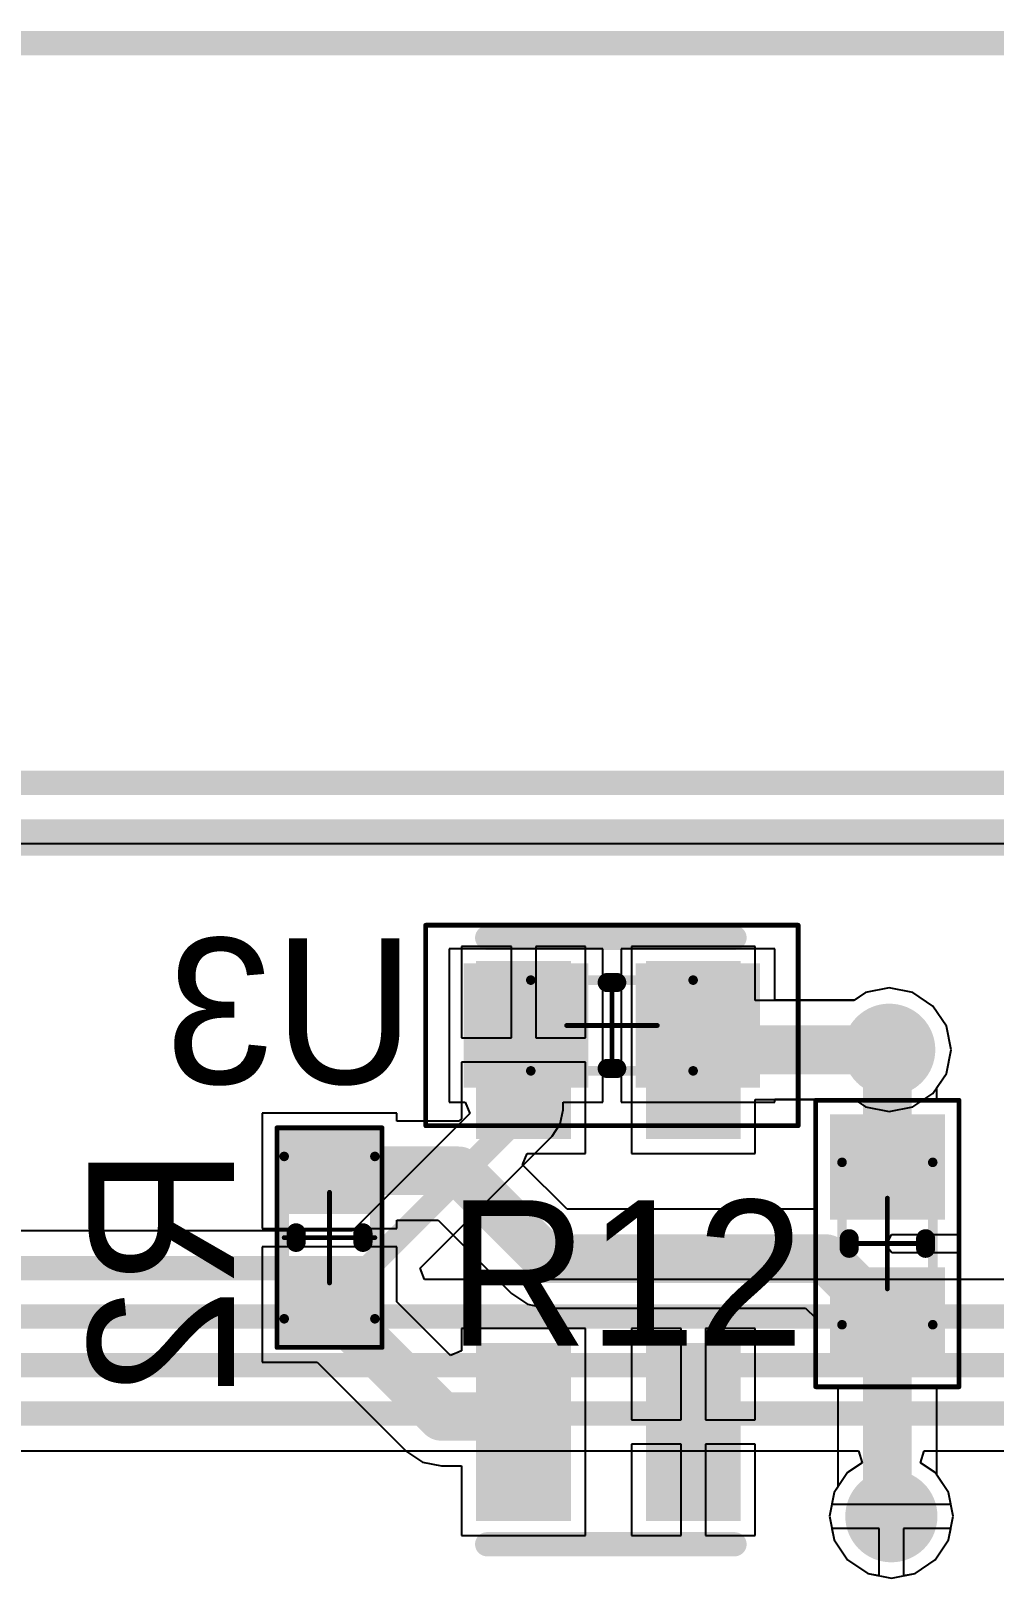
# Model space of a CAD drawing. Header units: millimetres. Extents: x 0 to 146, y 0 to 35.
# Drawn here: x 99.47 to 109.56, y 17.84 to 34.04 of the extents above; entities that cross this region are included whole.
import ezdxf

# ---------------------------------------------------------------- set-up
doc = ezdxf.new("R2010")
doc.units = ezdxf.units.MM
for name, color, linetype in [('BottomLayer', 5, 'Continuous'), ('BottomOverlay', 54, 'Continuous'), ('BottomPaste', 16, 'Continuous'), ('BottomSolder', 6, 'Continuous'), ('Mechanical1', 6, 'Continuous'), ('Mechanical13', 56, 'Continuous'), ('Mechanical15', 56, 'Continuous'), ('MultiLayer', 9, 'Continuous'), ('TopLayer', 1, 'Continuous'), ('TopOverlay', 2, 'Continuous'), ('TopPaste', 8, 'Continuous'), ('TopSolder', 216, 'Continuous'), ('ViaHoleLayer', 16, 'Continuous')]:
    doc.layers.add(name, color=color, linetype=linetype)

# ---------------------------------------------------------------- blocks, each defined once
blk = doc.blocks.new('QRE1113GR_B_16')
at = {"layer": 'BottomLayer'}
for points in [[(-2.82999942, 0.4939995199999999), (-1.17000274, 0.4939995199999999), (-2.82999942, 1.28400048), (-1.17000274, 1.28400048)], [(1.17000274, 0.4939995199999999), (2.82999942, 0.4939995199999999), (1.17000274, 1.28400048), (2.82999942, 1.28400048)], [(-2.82999942, -1.28400048), (-1.17000274, -1.28400048), (-2.82999942, -0.4939995199999999), (-1.17000274, -0.4939995199999999)], [(1.17000274, -1.28400048), (2.82999942, -1.28400048), (1.17000274, -0.4939995199999999), (2.82999942, -0.4939995199999999)]]:
    blk.add_solid(points, dxfattribs=at)
at = {"layer": 'BottomOverlay', "const_width": 0.254}
for points in [[(-3.175, -1.27), (-3.175, 1.3199999)], [(3.175, -1.27), (3.175, 1.3199999)], [(1.651, -2.032), (1.524, -2.032)]]:
    blk.add_lwpolyline(points, dxfattribs=at)
at = {"layer": 'BottomOverlay', "const_width": 0.127}
for points in [[(-3.2385, 1.3199999, 1), (-3.1115, 1.3199999, 1)], [(3.1115, 1.3199999, 1), (3.2385, 1.3199999, 1)], [(-3.2385, -1.27, 1), (-3.1115, -1.27, 1)], [(3.1115, -1.27, 1), (3.2385, -1.27, 1)], [(1.4605, -2.032, 1), (1.5875, -2.032, 1)], [(1.5875, -2.032, 1), (1.7145, -2.032, 1)]]:
    blk.add_lwpolyline(points, format="xyb", close=True, dxfattribs=at)
at = {"layer": 'BottomPaste'}
for points in [[(-2.82999942, 0.4939995199999999), (-1.17000274, 0.4939995199999999), (-2.82999942, 1.28400048), (-1.17000274, 1.28400048)], [(1.17000274, 0.4939995199999999), (2.82999942, 0.4939995199999999), (1.17000274, 1.28400048), (2.82999942, 1.28400048)], [(-2.82999942, -1.28400048), (-1.17000274, -1.28400048), (-2.82999942, -0.4939995199999999), (-1.17000274, -0.4939995199999999)], [(1.17000274, -1.28400048), (2.82999942, -1.28400048), (1.17000274, -0.4939995199999999), (2.82999942, -0.4939995199999999)]]:
    blk.add_solid(points, dxfattribs=at)
at = {"layer": 'BottomSolder'}
for points in [[(-2.93159942, 0.39239952), (-1.06840274, 0.39239952), (-2.93159942, 1.38560048), (-1.06840274, 1.38560048)], [(1.06840274, 0.39239952), (2.93159942, 0.39239952), (1.06840274, 1.38560048), (2.93159942, 1.38560048)], [(-2.93159942, -1.38560048), (-1.06840274, -1.38560048), (-2.93159942, -0.39239952), (-1.06840274, -0.39239952)], [(1.06840274, -1.38560048), (2.93159942, -1.38560048), (1.06840274, -0.39239952), (2.93159942, -0.39239952)]]:
    blk.add_solid(points, dxfattribs=at)
blk = doc.blocks.new('RESC0603_1608__M_51')
at = {"layer": 'Mechanical13', "const_width": 0.0999998}
for points in [[(0.8500008399999999, 0.47500032), (-0.8499983, 0.47500032)], [(-0.8499983, 0.47500032), (-0.8499983, -0.47499778)], [(0.8500008399999999, 0.47500032), (0.8500008399999999, -0.47499778)], [(0.8500008399999999, -0.47499778), (-0.8499983, -0.47499778)]]:
    blk.add_lwpolyline(points, dxfattribs=at)
at = {"layer": 'Mechanical13', "const_width": 0.0499999}
for points in [[(-0.8749969799999999, 0.47500032, 1), (-0.8249996199999998, 0.47500032, 1)], [(-0.8749969799999999, 0.47500032, 1), (-0.8249996199999998, 0.47500032, 1)], [(0.8250021599999999, 0.47500032, 1), (0.87499952, 0.47500032, 1)], [(0.8250021599999999, 0.47500032, 1), (0.87499952, 0.47500032, 1)], [(-0.8749969799999999, -0.47499778, 1), (-0.8249996199999998, -0.47499778, 1)], [(-0.8749969799999999, -0.47499778, 1), (-0.8249996199999998, -0.47499778, 1)], [(0.8250021599999999, -0.47499778, 1), (0.87499952, -0.47499778, 1)], [(0.8250021599999999, -0.47499778, 1), (0.87499952, -0.47499778, 1)]]:
    blk.add_lwpolyline(points, format="xyb", close=True, dxfattribs=at)
at = {"layer": 'Mechanical15', "const_width": 0.0499999}
for points in [[(1.95000118, 1.05000044), (-1.94999864, 1.05000044)], [(-1.94999864, 1.05000044), (-1.94999864, -1.0499979)], [(1.95000118, 1.05000044), (1.95000118, -1.0499979)], [(2.54e-06, 0.47500032), (2.54e-06, -0.47499778)], [(0.47500286, 2.54e-06), (-0.47499778, 2.54e-06)], [(1.95000118, -1.0499979), (-1.94999864, -1.0499979)]]:
    blk.add_lwpolyline(points, dxfattribs=at)
at = {"layer": 'Mechanical15', "const_width": 0.02499868}
for points in [[(-1.96249798, 1.05000044, 1), (-1.9374993, 1.05000044, 1)], [(-1.96249798, 1.05000044, 1), (-1.9374993, 1.05000044, 1)], [(1.93750184, 1.05000044, 1), (1.96250052, 1.05000044, 1)], [(1.93750184, 1.05000044, 1), (1.96250052, 1.05000044, 1)], [(-0.0124968, 0.47500032, 1), (0.01250188, 0.47500032, 1)], [(-0.48749712, 2.54e-06, 1), (-0.46249844, 2.54e-06, 1)], [(0.46250352, 2.54e-06, 1), (0.4875022, 2.54e-06, 1)], [(-0.0124968, -0.47499778, 1), (0.01250188, -0.47499778, 1)], [(-1.96249798, -1.0499979, 1), (-1.9374993, -1.0499979, 1)], [(-1.96249798, -1.0499979, 1), (-1.9374993, -1.0499979, 1)], [(1.93750184, -1.0499979, 1), (1.96250052, -1.0499979, 1)], [(1.93750184, -1.0499979, 1), (1.96250052, -1.0499979, 1)]]:
    blk.add_lwpolyline(points, format="xyb", close=True, dxfattribs=at)
at = {"layer": 'TopLayer'}
for points in [[(-0.3499993, -0.54999636), (-0.3499993, 0.55000144), (-1.4499971, -0.54999636), (-1.4499971, 0.55000144)], [(1.44999964, -0.54999636), (1.44999964, 0.55000144), (0.35000184, -0.54999636), (0.35000184, 0.55000144)]]:
    blk.add_solid(points, dxfattribs=at)
at = {"layer": 'TopOverlay', "const_width": 0.1999996}
for points in [[(0.0499999, 0.4500016399999999), (-0.0499999, 0.4500016399999999)], [(0.0499999, -0.4500016399999999), (-0.0499999, -0.4500016399999999)]]:
    blk.add_lwpolyline(points, dxfattribs=at)
at = {"layer": 'TopOverlay', "const_width": 0.0999998}
for points in [[(-0.0999998, 0.4500016399999999, 1), (0, 0.4500016399999999, 1)], [(0, 0.4500016399999999, 1), (0.0999998, 0.4500016399999999, 1)], [(-0.0999998, -0.4500016399999999, 1), (0, -0.4500016399999999, 1)], [(0, -0.4500016399999999, 1), (0.0999998, -0.4500016399999999, 1)]]:
    blk.add_lwpolyline(points, format="xyb", close=True, dxfattribs=at)
at = {"layer": 'TopPaste'}
for points in [[(-0.3499993, -0.54999636), (-0.3499993, 0.55000144), (-1.4499971, -0.54999636), (-1.4499971, 0.55000144)], [(1.44999964, -0.54999636), (1.44999964, 0.55000144), (0.35000184, -0.54999636), (0.35000184, 0.55000144)]]:
    blk.add_solid(points, dxfattribs=at)
at = {"layer": 'TopSolder'}
for points in [[(-0.2483993, -0.65159636), (-0.2483993, 0.65160144), (-1.5515971, -0.65159636), (-1.5515971, 0.65160144)], [(1.55159964, -0.65159636), (1.55159964, 0.65160144), (0.24840184, -0.65159636), (0.24840184, 0.65160144)]]:
    blk.add_solid(points, dxfattribs=at)
blk = doc.blocks.new('RESC0603_1608__N_B_60')
at = {"layer": 'BottomLayer'}
for points in [[(-1.2499975, 0.499999), (-1.2499975, -0.499999), (-0.3499993, 0.499999), (-0.3499993, -0.499999)], [(0.35000184, 0.499999), (0.35000184, -0.499999), (1.25000004, 0.499999), (1.25000004, -0.499999)]]:
    blk.add_solid(points, dxfattribs=at)
at = {"layer": 'BottomOverlay', "const_width": 0.1999996}
for points in [[(0.0499999, 0.3999992), (-0.0499999, 0.3999992)], [(0.0499999, -0.3999992), (-0.0499999, -0.3999992)]]:
    blk.add_lwpolyline(points, dxfattribs=at)
at = {"layer": 'BottomOverlay', "const_width": 0.0999998}
for points in [[(-0.0999998, 0.3999992, 1), (0, 0.3999992, 1)], [(0, 0.3999992, 1), (0.0999998, 0.3999992, 1)], [(-0.0999998, -0.3999992, 1), (0, -0.3999992, 1)], [(0, -0.3999992, 1), (0.0999998, -0.3999992, 1)]]:
    blk.add_lwpolyline(points, format="xyb", close=True, dxfattribs=at)
at = {"layer": 'BottomPaste'}
for points in [[(-1.2499975, 0.499999), (-1.2499975, -0.499999), (-0.3499993, 0.499999), (-0.3499993, -0.499999)], [(0.35000184, 0.499999), (0.35000184, -0.499999), (1.25000004, 0.499999), (1.25000004, -0.499999)]]:
    blk.add_solid(points, dxfattribs=at)
at = {"layer": 'BottomSolder'}
for points in [[(-1.3515975, 0.601599), (-1.3515975, -0.601599), (-0.2483993, 0.601599), (-0.2483993, -0.601599)], [(0.24840184, 0.601599), (0.24840184, -0.601599), (1.35160004, 0.601599), (1.35160004, -0.601599)]]:
    blk.add_solid(points, dxfattribs=at)
at = {"layer": 'Mechanical13', "const_width": 0.0999998}
for points in [[(0.8500008399999999, 0.47500032), (-0.8499983, 0.47500032)], [(-0.8499983, -0.47499778), (-0.8499983, 0.47500032)], [(0.8500008399999999, -0.47499778), (0.8500008399999999, 0.47500032)], [(0.8500008399999999, -0.47499778), (-0.8499983, -0.47499778)]]:
    blk.add_lwpolyline(points, dxfattribs=at)
at = {"layer": 'Mechanical13', "const_width": 0.0499999}
for points in [[(-0.8749969799999999, 0.47500032, 1), (-0.8249996199999998, 0.47500032, 1)], [(-0.8749969799999999, 0.47500032, 1), (-0.8249996199999998, 0.47500032, 1)], [(0.8250021599999999, 0.47500032, 1), (0.87499952, 0.47500032, 1)], [(0.8250021599999999, 0.47500032, 1), (0.87499952, 0.47500032, 1)], [(-0.8749969799999999, -0.47499778, 1), (-0.8249996199999998, -0.47499778, 1)], [(-0.8749969799999999, -0.47499778, 1), (-0.8249996199999998, -0.47499778, 1)], [(0.8250021599999999, -0.47499778, 1), (0.87499952, -0.47499778, 1)], [(0.8250021599999999, -0.47499778, 1), (0.87499952, -0.47499778, 1)]]:
    blk.add_lwpolyline(points, format="xyb", close=True, dxfattribs=at)
at = {"layer": 'Mechanical15', "const_width": 0.0499999}
for points in [[(1.50000208, 0.75000104), (-1.49999954, 0.75000104)], [(-1.49999954, -0.7499985), (-1.49999954, 0.75000104)], [(1.50000208, -0.7499985), (1.50000208, 0.75000104)], [(2.54e-06, -0.47499778), (2.54e-06, 0.47500032)], [(0.47500286, 0), (-0.47499778, 0)], [(1.50000208, -0.7499985), (-1.49999954, -0.7499985)]]:
    blk.add_lwpolyline(points, dxfattribs=at)
at = {"layer": 'Mechanical15', "const_width": 0.02499868}
for points in [[(-1.51249888, 0.75000104, 1), (-1.4875002, 0.75000104, 1)], [(-1.51249888, 0.75000104, 1), (-1.4875002, 0.75000104, 1)], [(1.48750274, 0.75000104, 1), (1.51250142, 0.75000104, 1)], [(1.48750274, 0.75000104, 1), (1.51250142, 0.75000104, 1)], [(-0.0124968, 0.47500032, 1), (0.01250188, 0.47500032, 1)], [(-0.48749712, 0, 1), (-0.46249844, 0, 1)], [(0.46250352, 0, 1), (0.4875022, 0, 1)], [(-0.0124968, -0.47499778, 1), (0.01250188, -0.47499778, 1)], [(-1.51249888, -0.7499985, 1), (-1.4875002, -0.7499985, 1)], [(-1.51249888, -0.7499985, 1), (-1.4875002, -0.7499985, 1)], [(1.48750274, -0.7499985, 1), (1.51250142, -0.7499985, 1)], [(1.48750274, -0.7499985, 1), (1.51250142, -0.7499985, 1)]]:
    blk.add_lwpolyline(points, format="xyb", close=True, dxfattribs=at)
blk = doc.blocks.new('RESC0603_1608__L_B_61')
at = {"layer": 'BottomLayer'}
for points in [[(-1.0499979, 0.44999656), (-1.0499979, -0.4500016399999999), (-0.3499993, 0.44999656), (-0.3499993, -0.4500016399999999)], [(0.35000184, 0.44999656), (0.35000184, -0.4500016399999999), (1.05000044, 0.44999656), (1.05000044, -0.4500016399999999)]]:
    blk.add_solid(points, dxfattribs=at)
at = {"layer": 'BottomOverlay', "const_width": 0.1999996}
for points in [[(-0.0499999, 0.35000184), (0.0499999, 0.35000184)], [(-0.0499999, -0.35000184), (0.0499999, -0.35000184)]]:
    blk.add_lwpolyline(points, dxfattribs=at)
at = {"layer": 'BottomOverlay', "const_width": 0.0999998}
for points in [[(-0.0999998, 0.35000184, 1), (0, 0.35000184, 1)], [(0, 0.35000184, 1), (0.0999998, 0.35000184, 1)], [(-0.0999998, -0.35000184, 1), (0, -0.35000184, 1)], [(0, -0.35000184, 1), (0.0999998, -0.35000184, 1)]]:
    blk.add_lwpolyline(points, format="xyb", close=True, dxfattribs=at)
at = {"layer": 'BottomPaste'}
for points in [[(-1.0499979, 0.44999656), (-1.0499979, -0.4500016399999999), (-0.3499993, 0.44999656), (-0.3499993, -0.4500016399999999)], [(0.35000184, 0.44999656), (0.35000184, -0.4500016399999999), (1.05000044, 0.44999656), (1.05000044, -0.4500016399999999)]]:
    blk.add_solid(points, dxfattribs=at)
at = {"layer": 'BottomSolder'}
for points in [[(-1.1515979, 0.55159656), (-1.1515979, -0.5516016399999999), (-0.2483993, 0.55159656), (-0.2483993, -0.5516016399999999)], [(0.24840184, 0.55159656), (0.24840184, -0.5516016399999999), (1.15160044, 0.55159656), (1.15160044, -0.5516016399999999)]]:
    blk.add_solid(points, dxfattribs=at)
at = {"layer": 'Mechanical13', "const_width": 0.0999998}
for points in [[(-0.8499983, 0.47499778), (-0.8499983, -0.47500286)], [(-0.8499983, 0.47499778), (0.8500008399999999, 0.47499778)], [(0.8500008399999999, 0.47499778), (0.8500008399999999, -0.47500286)], [(-0.8499983, -0.47500286), (0.8500008399999999, -0.47500286)]]:
    blk.add_lwpolyline(points, dxfattribs=at)
at = {"layer": 'Mechanical13', "const_width": 0.0499999}
for points in [[(-0.8749969799999999, 0.47499778, 1), (-0.8249996199999998, 0.47499778, 1)], [(-0.8749969799999999, 0.47499778, 1), (-0.8249996199999998, 0.47499778, 1)], [(0.8250021599999999, 0.47499778, 1), (0.87499952, 0.47499778, 1)], [(0.8250021599999999, 0.47499778, 1), (0.87499952, 0.47499778, 1)], [(-0.8749969799999999, -0.47500286, 1), (-0.8249996199999998, -0.47500286, 1)], [(-0.8749969799999999, -0.47500286, 1), (-0.8249996199999998, -0.47500286, 1)], [(0.8250021599999999, -0.47500286, 1), (0.87499952, -0.47500286, 1)], [(0.8250021599999999, -0.47500286, 1), (0.87499952, -0.47500286, 1)]]:
    blk.add_lwpolyline(points, format="xyb", close=True, dxfattribs=at)
at = {"layer": 'Mechanical15', "const_width": 0.0499999}
for points in [[(-1.1499977, 0.5499989), (-1.1499977, -0.55000144)], [(-1.1499977, 0.5499989), (1.15000024, 0.5499989)], [(2.54e-06, 0.47499778), (2.54e-06, -0.47500286)], [(1.15000024, 0.5499989), (1.15000024, -0.55000144)], [(-0.47499778, -2.54e-06), (0.47500032, -2.54e-06)], [(-1.1499977, -0.55000144), (1.15000024, -0.55000144)]]:
    blk.add_lwpolyline(points, dxfattribs=at)
at = {"layer": 'Mechanical15', "const_width": 0.02499868}
for points in [[(-1.16249704, 0.5499989, 1), (-1.13749836, 0.5499989, 1)], [(-1.16249704, 0.5499989, 1), (-1.13749836, 0.5499989, 1)], [(-0.0124968, 0.47499778, 1), (0.01250188, 0.47499778, 1)], [(1.1375009, 0.5499989, 1), (1.16249958, 0.5499989, 1)], [(1.1375009, 0.5499989, 1), (1.16249958, 0.5499989, 1)], [(-0.48749712, -2.54e-06, 1), (-0.46249844, -2.54e-06, 1)], [(0.46250098, -2.54e-06, 1), (0.4874996599999999, -2.54e-06, 1)], [(-0.0124968, -0.47500286, 1), (0.01250188, -0.47500286, 1)], [(-1.16249704, -0.55000144, 1), (-1.13749836, -0.55000144, 1)], [(-1.16249704, -0.55000144, 1), (-1.13749836, -0.55000144, 1)], [(1.1375009, -0.55000144, 1), (1.16249958, -0.55000144, 1)], [(1.1375009, -0.55000144, 1), (1.16249958, -0.55000144, 1)]]:
    blk.add_lwpolyline(points, format="xyb", close=True, dxfattribs=at)

msp = doc.modelspace()

# ---------------------------------------------------------------- linework, layer by layer
at = {"layer": 'BottomLayer'}
for p, q in [((2.03661264, 25.52737846), (138.56156184, 25.52737592)), ((104.50627816, 24.44968186), (103.98428022, 24.44968186)), ((103.98428022, 24.44968186), (103.98428022, 23.49268098)), ((104.50627816, 23.49268098), (104.50627816, 24.44968186)), ((105.28228118, 24.44968186), (104.76027816, 24.44968186)), ((104.76027816, 24.44968186), (104.76027816, 23.49268098)), ((105.28228118, 23.49268098), (105.28228118, 24.44968186)), ((107.06028118, 24.44968186), (105.76228022, 24.44968186)), ((105.76228022, 24.44968186), (105.76228022, 22.28168518)), ((107.06028118, 23.88363524), (107.06028118, 24.44968186)), ((108.4626101, 24.01582192), (108.2148458, 23.9665383)), ((108.7103744, 23.9665383), (108.4626101, 24.01582192)), ((108.09077188, 23.88363524), (107.06028118, 23.88363524)), ((108.2148458, 23.9665383), (108.09077188, 23.88363524)), ((108.9204197, 23.8261906), (108.7103744, 23.9665383)), ((109.0607674, 23.6161453), (108.9204197, 23.8261906)), ((103.98428022, 23.49268098), (104.50627816, 23.49268098)), ((104.76027816, 23.49268098), (105.28228118, 23.49268098)), ((109.11005102, 23.368381), (109.0607674, 23.6161453)), ((109.0607674, 23.1206167), (109.11005102, 23.368381)), ((104.63327816, 23.23868098), (103.98428022, 23.23868098)), ((103.98428022, 23.23868098), (103.98428022, 22.64405428)), ((105.28228118, 23.23868098), (104.63327816, 23.23868098)), ((105.28228118, 22.28168518), (105.28228118, 23.23868098)), ((108.96123242, 22.97165078), (109.0607674, 23.1206167)), ((107.06028118, 22.28168518), (107.06028118, 22.8477318)), ((107.06028118, 22.8477318), (107.56408256, 22.8477318)), ((107.56408256, 22.8477318), (107.6892817, 22.84337824)), ((107.6892817, 22.84337824), (107.6892817, 21.69933176)), ((108.96123242, 22.84338078), (108.96123242, 22.97165078)), ((109.1972797, 22.84338078), (108.96123242, 22.84338078)), ((109.1972797, 21.43538258), (109.1972797, 22.84338078)), ((103.30528234, 22.70538258), (101.89728414, 22.70538258)), ((101.89728414, 22.70538258), (101.89728414, 21.49738398)), ((103.30528234, 22.619335), (103.30528234, 22.70538258)), ((103.95415836, 22.619335), (103.30528234, 22.619335)), ((103.98428022, 22.64405428), (103.95415836, 22.619335)), ((104.62368712, 22.16435242), (104.67229002, 22.28168518)), ((104.67229002, 22.28168518), (105.28228118, 22.28168518)), ((105.76228022, 22.28168518), (107.06028118, 22.28168518)), ((105.08870778, 21.69933176), (104.62368712, 22.16435242)), ((103.30528234, 21.49738398), (103.30528234, 21.58343156)), ((103.30528234, 21.58343156), (103.73961726, 21.58343156)), ((103.73961726, 21.58343156), (104.50791646, 20.81513236)), ((107.6892817, 21.69933176), (105.08870778, 21.69933176)), ((101.89728414, 21.49738398), (103.30528234, 21.49738398)), ((108.43158146, 21.31423474), (108.4849494, 21.43538258)), ((108.4849494, 21.43538258), (109.1972797, 21.43538258)), ((103.30528234, 21.30538284), (101.89728414, 21.30538284)), ((101.89728414, 21.30538284), (101.89728414, 20.09738424)), ((103.30528234, 20.7298798), (103.30528234, 21.30538284)), ((108.48837586, 21.24338144), (108.43158146, 21.31423474)), ((109.1972797, 21.24338144), (108.48837586, 21.24338144)), ((109.1972797, 19.83538324), (109.1972797, 21.24338144)), ((104.50791646, 20.81513236), (104.6759527, 20.7028542)), ((103.86694746, 20.16821468), (103.30528234, 20.7298798)), ((104.6759527, 20.7028542), (104.87416414, 20.66342578)), ((104.87416414, 20.66342578), (104.87417684, 20.66342832)), ((104.87417684, 20.66342832), (107.58673936, 20.66342832)), ((107.58673936, 20.66342832), (107.6892817, 20.56088852)), ((105.28228118, 20.4496797), (103.98428022, 20.4496797)), ((103.98428022, 20.4496797), (103.98428022, 20.21681758)), ((105.28228118, 18.28168302), (105.28228118, 20.4496797)), ((106.28427816, 20.4496797), (105.76228022, 20.4496797)), ((105.76228022, 20.4496797), (105.76228022, 19.49267882)), ((106.28427816, 19.49267882), (106.28427816, 20.4496797)), ((107.06028118, 20.4496797), (106.53827816, 20.4496797)), ((106.53827816, 20.4496797), (106.53827816, 19.49267882)), ((107.06028118, 19.49267882), (107.06028118, 20.4496797)), ((107.6892817, 20.56088852), (107.6892817, 19.83538324)), ((101.89728414, 20.09738424), (102.47278718, 20.09738424)), ((102.47278718, 20.09738424), (103.40761386, 19.16255756)), ((103.98428022, 20.21681758), (103.86694746, 20.16821468)), ((107.6892817, 19.83538324), (107.92532898, 19.83538324)), ((107.92532898, 19.83538324), (107.92532898, 18.78955348)), ((108.96123242, 18.9142751), (108.96123242, 19.83538324)), ((108.96123242, 19.83538324), (109.1972797, 19.83538324)), ((105.76228022, 19.49267882), (106.28427816, 19.49267882)), ((106.53827816, 19.49267882), (107.06028118, 19.49267882)), ((103.40761386, 19.16255756), (103.57564756, 19.0502794)), ((106.28427816, 19.23867882), (105.76228022, 19.23867882)), ((105.76228022, 19.23867882), (105.76228022, 18.28168302)), ((106.28427816, 18.28168302), (106.28427816, 19.23867882)), ((107.06028118, 19.23867882), (106.53827816, 19.23867882)), ((106.53827816, 19.23867882), (106.53827816, 18.28168302)), ((107.06028118, 18.28168302), (107.06028118, 19.23867882)), ((103.57564756, 19.0502794), (103.77386154, 19.01085352)), ((103.77386154, 19.01085352), (103.98428022, 19.01085352)), ((103.98428022, 19.01085352), (103.98428022, 18.28168302)), ((109.0831067, 18.7318777), (108.96123242, 18.9142751)), ((107.8867921, 18.7318777), (107.83750848, 18.4841134)), ((107.92532898, 18.78955348), (107.8867921, 18.7318777)), ((109.13239032, 18.4841134), (109.0831067, 18.7318777)), ((107.83750848, 18.4841134), (107.8867921, 18.2363491)), ((109.0831067, 18.2363491), (109.13239032, 18.4841134)), ((103.98428022, 18.28168302), (105.28228118, 18.28168302)), ((105.76228022, 18.28168302), (106.28427816, 18.28168302)), ((106.53827816, 18.28168302), (107.06028118, 18.28168302)), ((107.8867921, 18.2363491), (108.0271398, 18.0263038)), ((108.942759, 18.0263038), (109.0831067, 18.2363491)), ((108.0271398, 18.0263038), (108.2371851, 17.8859561)), ((108.7327137, 17.8859561), (108.942759, 18.0263038)), ((108.2371851, 17.8859561), (108.4849494, 17.83667248)), ((108.4849494, 17.83667248), (108.7327137, 17.8859561))]:
    msp.add_line(p, q, dxfattribs=at)
for points, const_width in [([(108.2721101, 23.368381, 1), (108.6531101, 23.368381, 1)], 0.3809999999999999), ([(106.2842807, 23.36568352, 1), (106.5382807, 23.36568352, 1)], 0.254), ([(108.3162807, 23.3490516, 1), (108.5702807, 23.3490516, 1)], 0.254), ([(108.3162807, 23.3490516, 1), (108.5702807, 23.3490516, 1)], 0.254), ([(108.33291262, 23.36568352, 1), (108.58691262, 23.36568352, 1)], 0.254), ([(108.33291262, 23.36568352, 1), (108.58691262, 23.36568352, 1)], 0.254), ([(108.33291262, 23.36568352, 1), (108.58691262, 23.36568352, 1)], 0.254), ([(108.3356101, 23.368381, 1), (108.5896101, 23.368381, 1)], 0.254), ([(102.47428324, 22.10138328, 1), (102.72828324, 22.10138328, 1)], 0.254), ([(103.8271609, 22.10138328, 1), (104.0811609, 22.10138328, 1)], 0.254), ([(103.8271609, 22.10138328, 1), (104.0811609, 22.10138328, 1)], 0.254), ([(108.3162807, 22.13938168, 1), (108.5702807, 22.13938168, 1)], 0.254), ([(104.74716414, 21.18138004, 1), (105.00116414, 21.18138004, 1)], 0.254), ([(104.74716414, 21.18138004, 1), (105.00116414, 21.18138004, 1)], 0.254), ([(107.674283, 21.18138004, 1), (107.928283, 21.18138004, 1)], 0.254), ([(107.674283, 21.18138004, 1), (107.928283, 21.18138004, 1)], 0.254), ([(102.47428324, 20.70138354, 1), (102.72828324, 20.70138354, 1)], 0.254), ([(102.57428304, 20.70138354, 1), (102.82828304, 20.70138354, 1)], 0.254), ([(102.57428304, 20.70138354, 1), (102.82828304, 20.70138354, 1)], 0.254), ([(108.07027916, 20.78538388, 1), (108.32427916, 20.78538388, 1)], 0.254), ([(102.67028488, 20.6053817, 1), (102.92428488, 20.6053817, 1)], 0.254), ([(102.67028488, 20.6053817, 1), (102.92428488, 20.6053817, 1)], 0.254), ([(102.67028488, 20.5053819, 1), (102.92428488, 20.5053819, 1)], 0.254), ([(102.67028488, 20.5053819, 1), (102.92428488, 20.5053819, 1)], 0.254), ([(108.3162807, 20.53938234, 1), (108.5702807, 20.53938234, 1)], 0.254), ([(103.64686154, 19.52880524, 1), (103.90086154, 19.52880524, 1)], 0.254), ([(103.64686154, 19.52880524, 1), (103.90086154, 19.52880524, 1)], 0.254), ([(104.36528022, 19.52880524, 1), (104.61928022, 19.52880524, 1)], 0.254), ([(104.36528022, 19.52880524, 1), (104.61928022, 19.52880524, 1)], 0.254), ([(104.5062807, 19.38780476, 1), (104.7602807, 19.38780476, 1)], 0.254), ([(104.5062807, 19.38780476, 1), (104.7602807, 19.38780476, 1)], 0.254), ([(104.5062807, 19.36568136, 1), (104.7602807, 19.36568136, 1)], 0.254), ([(108.2944494, 18.4841134, 1), (108.6754494, 18.4841134, 1)], 0.3809999999999999), ([(108.3162807, 18.5257821, 1), (108.5702807, 18.5257821, 1)], 0.254), ([(108.3162807, 18.5257821, 1), (108.5702807, 18.5257821, 1)], 0.254), ([(108.3579494, 18.4841134, 1), (108.6119494, 18.4841134, 1)], 0.254)]:
    msp.add_lwpolyline(points, format="xyb", close=True, dxfattribs=dict(at, const_width=const_width))
at = {"layer": 'BottomLayer', "const_width": 0.508}
for points in [[(106.4112807, 23.36568352), (108.45991262, 23.36568352)], [(108.4432807, 23.3490516), (108.45991262, 23.36568352)], [(108.4432807, 22.13938168), (108.4432807, 23.3490516)], [(108.45991262, 23.36568352), (108.4626101, 23.368381)], [(102.60128324, 22.10138328), (103.9541609, 22.10138328)], [(103.9541609, 22.10138328), (104.87416414, 21.18138004)], [(104.87416414, 21.18138004), (107.801283, 21.18138004)], [(107.801283, 21.18138004), (108.19727916, 20.78538388)], [(102.60128324, 20.70138354), (102.70128304, 20.70138354)], [(102.70128304, 20.70138354), (102.79728488, 20.6053817)], [(102.79728488, 20.5053819), (102.79728488, 20.6053817)], [(102.79728488, 20.5053819), (103.77386154, 19.52880524)], [(108.4432807, 18.5257821), (108.4432807, 20.53938234)], [(103.77386154, 19.52880524), (104.49228022, 19.52880524)], [(104.49228022, 19.52880524), (104.6332807, 19.38780476)], [(104.6332807, 19.36568136), (104.6332807, 19.38780476)], [(108.4432807, 18.5257821), (108.4849494, 18.4841134)]]:
    msp.add_lwpolyline(points, dxfattribs=at)
at = {"layer": 'BottomOverlay', "const_width": 0.254}
msp.add_lwpolyline([(2.032, 25.654), (138.557, 25.654)], dxfattribs=at)
at = {"layer": 'BottomSolder', "const_width": 0.4826}
for points in [[(108.2213101, 23.368381, 1), (108.7039101, 23.368381, 1)], [(108.2436494, 18.4841134, 1), (108.7262494, 18.4841134, 1)]]:
    msp.add_lwpolyline(points, format="xyb", close=True, dxfattribs=at)
at = {"layer": 'Mechanical1', "const_width": 0.254}
msp.add_lwpolyline([(2.032381, 26.162381), (138.5616101, 26.162381)], dxfattribs=at)
at = {"layer": 'MultiLayer', "const_width": 0.3809999999999999}
for points in [[(108.2721101, 23.368381, 1), (108.6531101, 23.368381, 1)], [(108.2944494, 18.4841134, 1), (108.6754494, 18.4841134, 1)]]:
    msp.add_lwpolyline(points, format="xyb", close=True, dxfattribs=at)
at = {"layer": 'TopLayer'}
for p, q in [((2.03661264, 25.52738354), (138.56161264, 25.52737338)), ((105.46308346, 24.4263799), (103.85508566, 24.4263799)), ((103.85508566, 24.4263799), (103.85508566, 22.8183821)), ((105.46308346, 22.8183821), (105.46308346, 24.4263799)), ((107.2630824, 24.4263799), (105.6550846, 24.4263799)), ((105.6550846, 24.4263799), (105.6550846, 22.8183821)), ((107.2630824, 23.88633272), (107.2630824, 24.4263799)), ((108.4626101, 24.01582192), (108.2148458, 23.9665383)), ((108.7103744, 23.9665383), (108.4626101, 24.01582192)), ((108.09481048, 23.88633272), (107.2630824, 23.88633272)), ((108.2148458, 23.9665383), (108.09481048, 23.88633272)), ((108.9204197, 23.8261906), (108.7103744, 23.9665383)), ((109.0607674, 23.6161453), (108.9204197, 23.8261906)), ((109.11005102, 23.368381), (109.0607674, 23.6161453)), ((109.0607674, 23.1206167), (109.11005102, 23.368381)), ((108.9204197, 22.9105714), (109.0607674, 23.1206167)), ((107.2630824, 22.8183821), (107.2630824, 22.85042928)), ((107.2630824, 22.85042928), (108.09481048, 22.85042928)), ((108.09481048, 22.85042928), (108.2148458, 22.7702237)), ((108.7103744, 22.7702237), (108.9204197, 22.9105714)), ((104.07090692, 22.70104934), (102.84070364, 21.47084606)), ((103.85508566, 22.8183821), (104.02230402, 22.8183821)), ((104.02230402, 22.8183821), (104.07090692, 22.70104934)), ((105.01797894, 22.59119688), (105.04754962, 22.73985546)), ((105.04754962, 22.73985546), (105.04754962, 22.8183821)), ((105.04754962, 22.8183821), (105.46308346, 22.8183821)), ((105.6550846, 22.8183821), (107.2630824, 22.8183821)), ((108.2148458, 22.7702237), (108.4626101, 22.72094008)), ((108.4626101, 22.72094008), (108.7103744, 22.7702237)), ((104.93377032, 22.4651697), (105.01797894, 22.59119688)), ((103.54877944, 21.08017882), (104.93377032, 22.4651697)), ((102.84070364, 21.47084606), (94.07238233999999, 21.47084606)), ((103.59738234, 20.96284606), (103.54877944, 21.08017882)), ((112.36570364, 20.96284606), (103.59738234, 20.96284606)), ((98.54219305999999, 19.16991594), (108.13976086, 19.16991594)), ((108.13976086, 19.16991594), (108.17828504, 19.04291594)), ((108.79161376, 19.04291594), (108.83013794, 19.16991594)), ((108.83013794, 19.16991594), (118.27742156, 19.16991594)), ((108.17828504, 19.04291594), (108.0271398, 18.941923)), ((108.942759, 18.941923), (108.79161376, 19.04291594)), ((108.0271398, 18.941923), (107.8867921, 18.7318777)), ((109.0831067, 18.7318777), (108.942759, 18.941923)), ((107.8867921, 18.7318777), (107.86277132, 18.6111134)), ((109.10712748, 18.6111134), (109.0831067, 18.7318777)), ((107.86277132, 18.6111134), (109.10712748, 18.6111134)), ((108.3579494, 18.3571134), (107.86277132, 18.3571134)), ((107.86277132, 18.3571134), (107.8867921, 18.2363491)), ((108.3579494, 17.86193532), (108.3579494, 18.3571134)), ((109.10712748, 18.3571134), (108.6119494, 18.3571134)), ((108.6119494, 18.3571134), (108.6119494, 17.86193532)), ((109.0831067, 18.2363491), (109.10712748, 18.3571134)), ((107.8867921, 18.2363491), (108.0271398, 18.0263038)), ((108.942759, 18.0263038), (109.0831067, 18.2363491)), ((108.0271398, 18.0263038), (108.2371851, 17.8859561)), ((108.7327137, 17.8859561), (108.942759, 18.0263038)), ((108.2371851, 17.8859561), (108.3579494, 17.86193532)), ((108.6119494, 17.86193532), (108.7327137, 17.8859561))]:
    msp.add_line(p, q, dxfattribs=at)
for points, const_width in [([(106.4590835, 23.622381), (106.7130835, 23.368381)], 0.508), ([(104.65908456, 22.73985546), (104.65908456, 23.622381)], 0.254), ([(106.7130835, 23.368381), (108.4626101, 23.368381)], 0.508), ([(103.0016101, 21.082381), (104.65908456, 22.73985546)], 0.254), ([(64.7521692, 21.082381), (103.0016101, 21.082381)], 0.254), ([(68.7116101, 20.574381), (112.5266101, 20.574381)], 0.254), ([(68.92202877999999, 20.066381), (122.03967464, 20.066381)], 0.254), ([(69.13244746, 19.558381), (131.5766101, 19.558381)], 0.254)]:
    msp.add_lwpolyline(points, dxfattribs=dict(at, const_width=const_width))
for points, const_width in [([(106.3320835, 23.622381, 1), (106.5860835, 23.622381, 1)], 0.254), ([(104.59558456, 23.622381, 1), (104.72258456, 23.622381, 1)], 0.127), ([(108.2721101, 23.368381, 1), (108.6531101, 23.368381, 1)], 0.3809999999999999), ([(106.5860835, 23.368381, 1), (106.8400835, 23.368381, 1)], 0.254), ([(106.5860835, 23.368381, 1), (106.8400835, 23.368381, 1)], 0.254), ([(108.3356101, 23.368381, 1), (108.5896101, 23.368381, 1)], 0.254), ([(104.59558456, 22.73985546, 1), (104.72258456, 22.73985546, 1)], 0.127), ([(104.59558456, 22.73985546, 1), (104.72258456, 22.73985546, 1)], 0.127), ([(102.9381101, 21.082381, 1), (103.0651101, 21.082381, 1)], 0.127), ([(102.9381101, 21.082381, 1), (103.0651101, 21.082381, 1)], 0.127), ([(108.2944494, 18.4841134, 1), (108.6754494, 18.4841134, 1)], 0.3809999999999999)]:
    msp.add_lwpolyline(points, format="xyb", close=True, dxfattribs=dict(at, const_width=const_width))
at = {"layer": 'TopOverlay', "const_width": 0.254}
for points in [[(74.36179437999999, 33.909), (140.5939911, 33.909)], [(2.032, 25.527), (138.557, 25.527)]]:
    msp.add_lwpolyline(points, dxfattribs=at)
at = {"layer": 'TopSolder', "const_width": 0.4826}
for points in [[(108.2213101, 23.368381, 1), (108.7039101, 23.368381, 1)], [(108.2436494, 18.4841134, 1), (108.7262494, 18.4841134, 1)]]:
    msp.add_lwpolyline(points, format="xyb", close=True, dxfattribs=at)
at = {"layer": 'ViaHoleLayer', "const_width": 0.254}
for points in [[(108.3356101, 23.368381, 1), (108.5896101, 23.368381, 1)], [(108.3579494, 18.4841134, 1), (108.6119494, 18.4841134, 1)]]:
    msp.add_lwpolyline(points, format="xyb", close=True, dxfattribs=at)

# ---------------------------------------------------------------- block references
for name, p, rotation in [('QRE1113GR_B_16', (105.5222807, 21.36568244), 270), ('RESC0603_1608__M_51', (105.5590853, 23.62238354), 180), ('RESC0603_1608__N_B_60', (108.4432807, 21.33938328), 270), ('RESC0603_1608__L_B_61', (102.6012807, 21.40138214), 90)]:
    msp.add_blockref(name, p, dxfattribs=dict(rotation=rotation))

# ---------------------------------------------------------------- texts
at = {"layer": 'BottomOverlay', "text_generation_flag": 2}
msp.add_text('U3', height=1.524, dxfattribs=at).set_placement((103.4902807, 23.0124))
msp.add_text('R2', height=1.524, rotation=90, dxfattribs=at).set_placement((101.6, 22.352))
at = {"layer": 'TopOverlay'}
msp.add_text('R12', height=1.524, dxfattribs=at).set_placement((103.8352, 20.2692))

doc.saveas('drawing.dxf')
